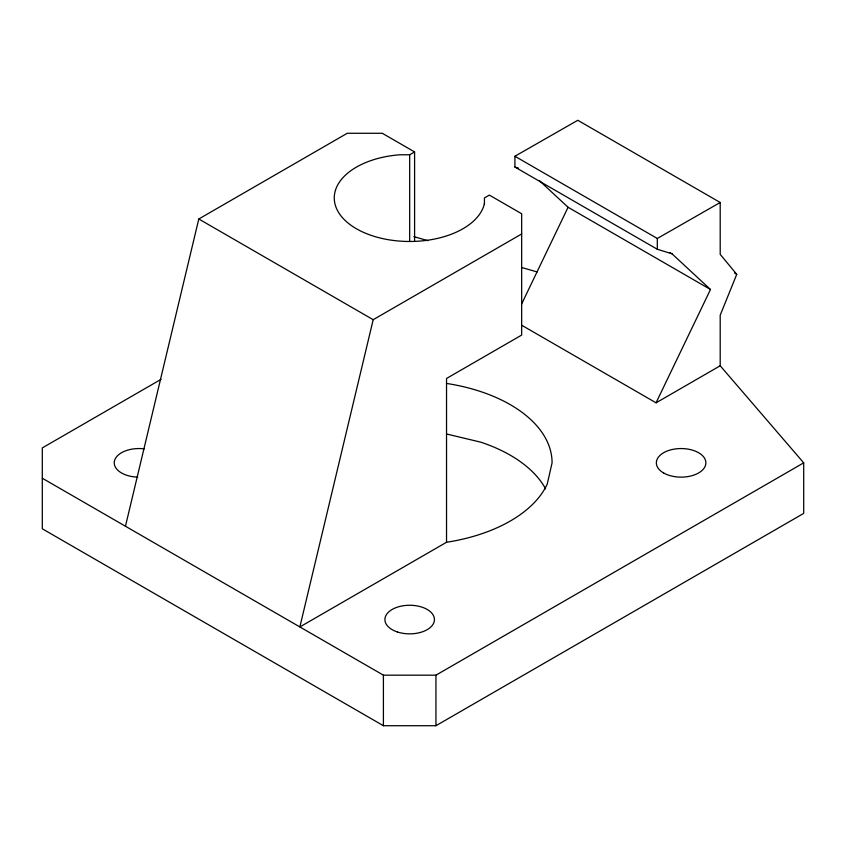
<?xml version="1.0" encoding="UTF-8"?>
<svg xmlns="http://www.w3.org/2000/svg" width="846" height="846" viewBox="0 0 846 846"><rect width="100%" height="100%" fill="white"/><g stroke="black" fill="none" stroke-linecap="round" stroke-linejoin="round"><path stroke-width="1.27" d="M125.451 526.244L198.789 218.998L347.251 133.277L382.286 133.277L414.593 151.931L414.593 241.226M521.665 233.972L373.192 319.693L299.865 626.939L446.529 542.265A142.403 82.221 0 0 0 547.225 484.124L552.078 462.847A142.403 82.221 0 0 0 446.529 383.428M521.633 325.202L656.062 402.812L710.481 289.491L671.999 253.8L657.31 249.263L514.907 167.053L514.907 156.256L577.786 120.28L720.2 202.49L720.2 254.371L736.75 274.326L720.2 315.209L720.2 365.779L803.7 462.847L803.7 513.395L435.944 725.72L383.407 725.72L42.3 528.792L42.3 447.904L161.078 379.325M521.591 304.063L568.078 207.27L539.219 180.505M484.43 203.622A75.41 43.537 0 0 1 406.387 241.438A75.41 43.537 0 0 1 334.339 199.836A75.41 43.537 0 0 1 399.83 154.776L409.675 154.776L414.593 151.931M656.062 402.812L720.2 365.779M42.3 478.233L383.407 675.171L435.944 675.171L803.7 462.847M514.907 156.256L657.31 238.477L720.2 202.49M446.529 433.987L480.877 442.194A142.403 82.221 0 0 1 545.596 488.882M413.874 236.669L427.854 240.666M521.876 267.569L537.125 271.936M514.907 167.053L518.577 168.185M734.476 273.015L736.75 274.326M669.725 252.489L671.999 253.8M568.078 207.27L710.481 289.491M198.789 218.998L373.192 319.693M657.31 238.477L657.31 249.263M484.43 204.51L484.43 197.943L489.358 195.098L521.665 213.752L521.665 335.079L446.529 378.469L446.529 542.265M435.944 675.171L435.944 725.72M409.675 154.776L409.675 241.438M383.407 675.171L383.407 725.72M137.718 477.123A24.767 14.297 0 0 1 114.453 460.975A24.767 14.297 0 0 1 144.158 448.856M397.292 631.941A24.767 14.297 0 0 0 434.442 619.558A24.767 14.297 0 0 0 397.292 607.174A24.767 14.297 0 0 0 397.292 631.941M663.602 472.956A24.767 14.297 0 0 0 705.035 466.548A24.767 14.297 0 0 0 674.706 449.036A24.767 14.297 0 0 0 663.602 472.956"/></g></svg>
